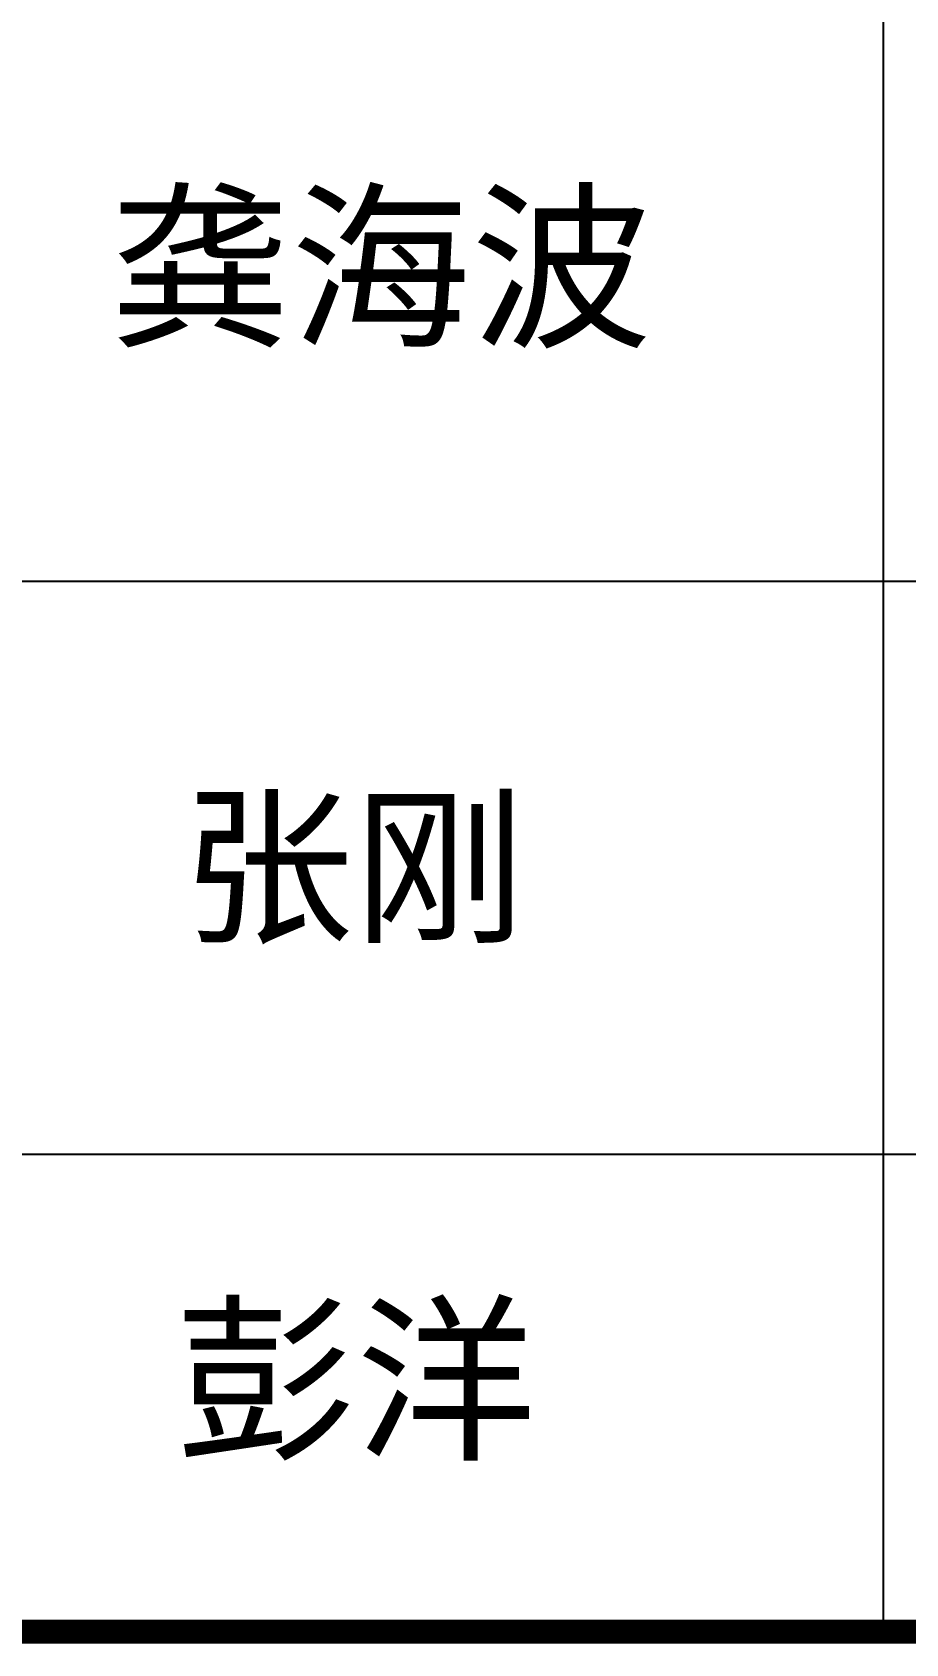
# Model space of a CAD drawing. Extents: x 69728788 to 150163257, y 20675998 to 43663798.
# Drawn here: x 75126187 to 75128007, y 20788190 to 20791550 of the extents above; entities that cross this region are included whole.
import ezdxf

# ---------------------------------------------------------------- set-up
doc = ezdxf.new("R2010")
doc.units = 0
doc.header["$LTSCALE"] = 1000
doc.header["$MEASUREMENT"] = 0
doc.layers.add('图框', color=253, linetype='CONTINUOUS')
doc.styles.add('STYLE-黑体', font='simhei.ttf')

msp = doc.modelspace()

# ---------------------------------------------------------------- linework, layer by layer
at = {"layer": '图框', "color": 0}
for p, q in [((75123976.7, 20790406), (75129986, 20790406)), ((75123976.7, 20789210.8), (75129986, 20789210.8))]:
    msp.add_line(p, q, dxfattribs=at)
msp.add_lwpolyline([(75127960.7, 20788214.8), (75127960.7, 20793991.6)], dxfattribs=at)
at = {"layer": '图框', "color": 0, "const_width": 50}
msp.add_lwpolyline([(75123976.7, 20788214.8), (75129986, 20788214.8)], dxfattribs=at)

# ---------------------------------------------------------------- texts
at = {"layer": '图框', "color": 4, "style": 'STYLE-黑体'}
for s, height, p in [('龚海波', 276.09, (75126348.5, 20790921.7)), ('张刚', 262.94, (75126497.7, 20789678.3)), ('彭洋', 276.09, (75126484.2, 20788601.9))]:
    msp.add_text(s, height=height, dxfattribs=at).set_placement(p)

doc.saveas('drawing.dxf')
